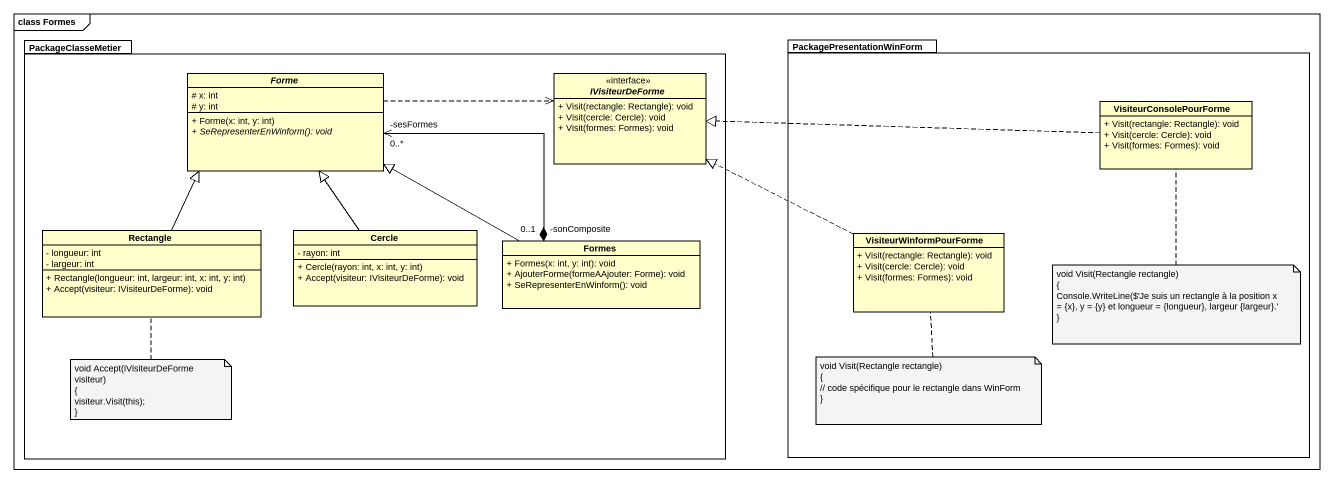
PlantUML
@startuml
mainframe class Formes
hide circle
hide empty members
skinparam classAttributeIconSize 0
package PackageClasseMetier {
  abstract class Forme {
    # x: int
    # y: int
    + Forme(x: int, y: int)
    {abstract} + SeRepresenterEnWinform(): void
  }
  interface IVisiteurDeForme <<interface>> {
    + Visit(rectangle: Rectangle): void
    + Visit(cercle: Cercle): void
    + Visit(formes: Formes): void
  }
  class "Rectangle" as Rectangle_ {
    - longueur: int
    - largeur: int
    + Rectangle(longueur: int, largeur: int, x: int, y: int)
    + Accept(visiteur: IVisiteurDeForme): void
  }
  class Cercle {
    - rayon: int
    + Cercle(rayon: int, x: int, y: int)
    + Accept(visiteur: IVisiteurDeForme): void
  }
  class Formes {
    + Formes(x: int, y: int): void
    + AjouterForme(formeAAjouter: Forme): void
    + SeRepresenterEnWinform(): void
  }
}
package PackagePresentationWinForm {
  class VisiteurConsolePourForme {
    + Visit(rectangle: Rectangle): void
    + Visit(cercle: Cercle): void
    + Visit(formes: Formes): void
  }
  class VisiteurWinformPourForme {
    + Visit(rectangle: Rectangle): void
    + Visit(cercle: Cercle): void
    + Visit(formes: Formes): void
  }
}
Forme .right.> IVisiteurDeForme
Forme "-sesFormes\n0..*" <-right-* "-sonComposite\n0..1" Formes
VisiteurConsolePourForme .left.|> IVisiteurDeForme
Rectangle_ -up-|> Forme
Cercle -up-|> Forme
Formes -left-|> Forme
VisiteurWinformPourForme .left.|> IVisiteurDeForme
note bottom of VisiteurConsolePourForme
  void Visit(Rectangle rectangle)
  {
  Console.WriteLine($'Je suis un rectangle à la position x = {x}, y = {y} et longueur = {longueur}, largeur {largeur}.'
  ~}
end note
note bottom of Rectangle_
  void Accept(iVisiteurDeForme visiteur)
  {
  visiteur.Visit(this);
  ~}
end note
note bottom of VisiteurWinformPourForme
  void Visit(Rectangle rectangle)
  {
  // code spécifique pour le rectangle dans WinForm
  ~}
end note
@enduml
